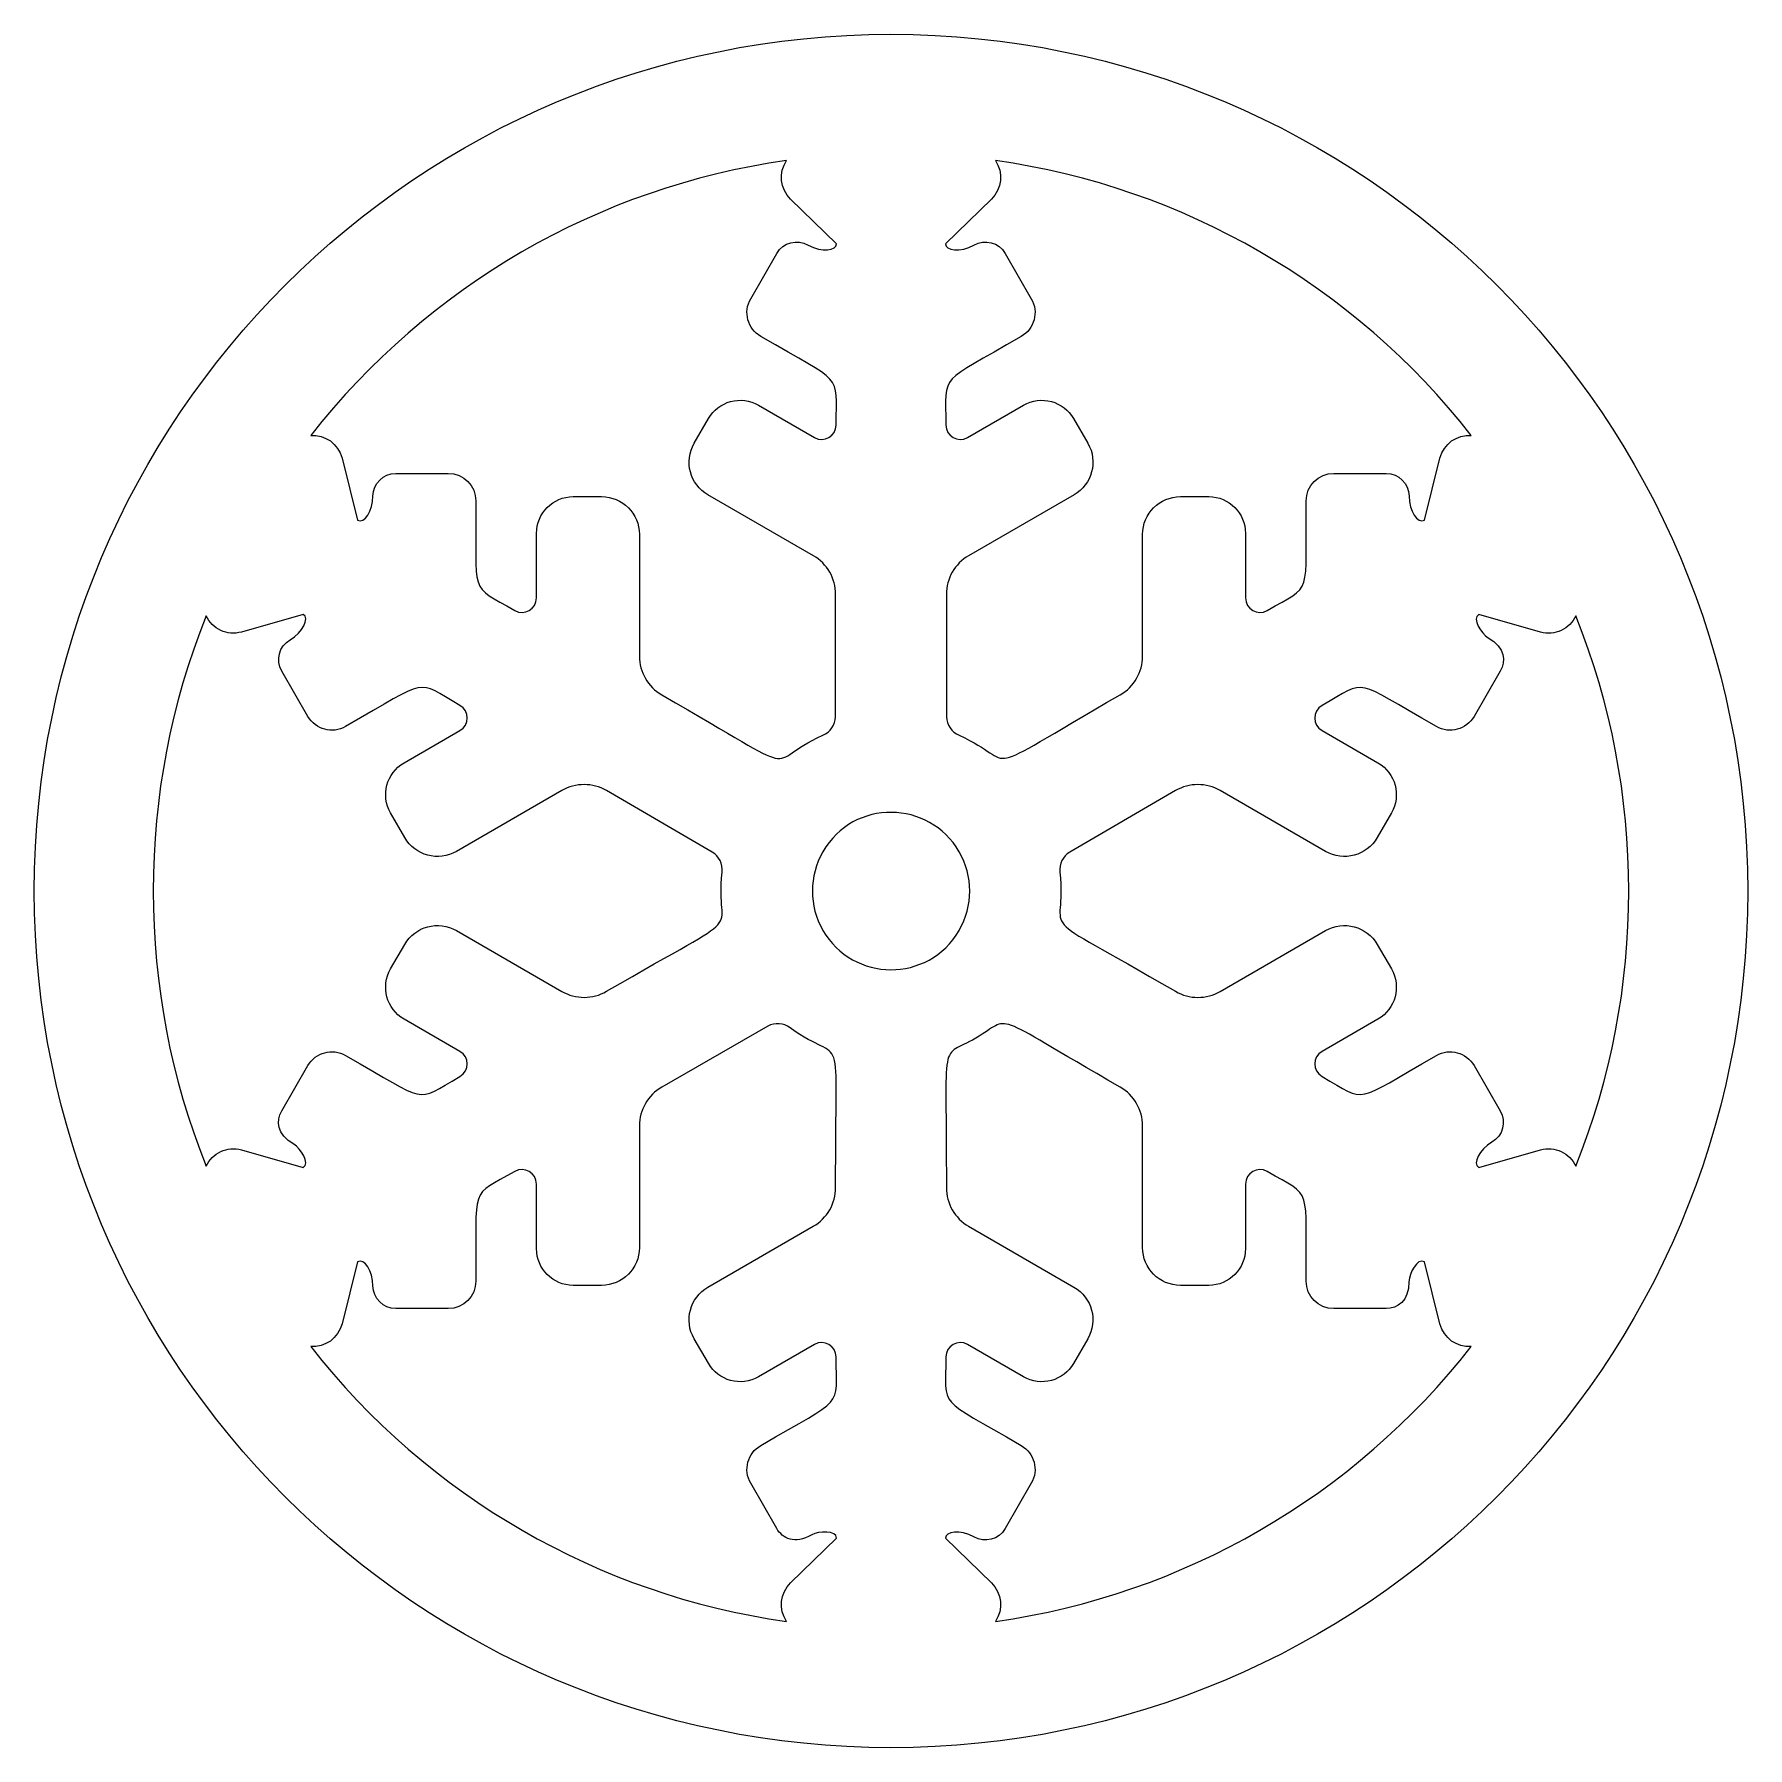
# Model space of a CAD drawing. Header units: inches. Extents: x 0.05 to 4.05, y 0.05 to 4.05.
import ezdxf

# ---------------------------------------------------------------- set-up
doc = ezdxf.new("R2010")
doc.units = ezdxf.units.IN
doc.header["$MEASUREMENT"] = 0
doc.layers.add('_U+0421_U+043B_U+043E_U+0439 1', color=7, linetype='Continuous')

msp = doc.modelspace()

# ---------------------------------------------------------------- linework, layer by layer
at = {"layer": '_U+0421_U+043B_U+043E_U+0439 1', "color": 12, "lineweight": 9, "true_color": 0xe30613}
for points, knots in [([(2.05, 4.05), (0.9454, 4.05), (0.05, 3.1546), (0.05, 2.05), (0.05, 0.9454), (0.9454, 0.05), (2.05, 0.05), (3.1546, 0.05), (4.05, 0.9454), (4.05, 2.05), (4.05, 3.1546), (3.1546, 4.05), (2.05, 4.05)], [0, 0, 0, 0, 1, 1, 1, 2, 2, 2, 3, 3, 3, 4, 4, 4, 4]), ([(1.8062, 3.7551), (1.7875, 3.7273), (1.7907, 3.6892), (1.8157, 3.665), (1.8157, 3.665), (1.9231, 3.561), (1.9231, 3.561), (1.923, 3.5451), (1.8892, 3.5392), (1.8565, 3.558), (1.831, 3.5727), (1.7983, 3.564), (1.7836, 3.5384), (1.7836, 3.5384), (1.7224, 3.4325), (1.7224, 3.4325), (1.7046, 3.4017), (1.7152, 3.3623), (1.746, 3.3444), (1.9411, 3.2303), (1.9222, 3.2625), (1.9219, 3.1378), (1.9218, 3.1119), (1.8937, 3.0957), (1.8712, 3.1087), (1.8712, 3.1087), (1.7407, 3.184), (1.7407, 3.184), (1.6997, 3.2077), (1.6473, 3.1937), (1.6236, 3.1527), (1.6236, 3.1527), (1.5905, 3.0953), (1.5905, 3.0953), (1.5661, 3.0531), (1.5806, 2.9991), (1.6227, 2.9748), (1.6227, 2.9748), (1.8687, 2.8328), (1.8687, 2.8328), (1.901, 2.8141), (1.9209, 2.7795), (1.9208, 2.7422), (1.9208, 2.7422), (1.9201, 2.4568), (1.9201, 2.4568), (1.92, 2.4381), (1.9087, 2.4211), (1.8911, 2.4134), (1.7421, 2.3486), (1.8678, 2.3055), (1.5151, 2.5079), (1.4827, 2.5265), (1.4627, 2.5611), (1.4627, 2.5984), (1.4627, 2.5984), (1.4627, 2.8824), (1.4627, 2.8824), (1.4627, 2.9311), (1.4232, 2.9706), (1.3744, 2.9706), (1.3744, 2.9706), (1.3082, 2.9706), (1.3082, 2.9706), (1.2609, 2.9706), (1.2225, 2.9322), (1.2225, 2.8849), (1.2225, 2.8849), (1.2225, 2.7341), (1.2225, 2.7341), (1.2225, 2.7082), (1.1944, 2.6919), (1.1719, 2.7048), (1.0637, 2.7669), (1.0822, 2.7353), (1.0809, 2.9605), (1.0809, 2.9961), (1.0521, 3.025), (1.0164, 3.025), (1.0164, 3.025), (0.8941, 3.025), (0.8941, 3.025), (0.8646, 3.025), (0.8407, 3.0011), (0.8407, 2.9716), (0.8407, 2.9375), (0.8202, 2.9067), (0.8049, 2.9155), (0.8049, 2.9155), (0.7685, 3.0605), (0.7685, 3.0605), (0.76, 3.0942), (0.7287, 3.1159), (0.6953, 3.1137), (0.9707, 3.463), (1.3648, 3.6929), (1.8062, 3.7551)], [0, 0, 0, 0, 1, 1, 1, 2, 2, 2, 3, 3, 3, 4, 4, 4, 5, 5, 5, 6, 6, 6, 7, 7, 7, 8, 8, 8, 9, 9, 9, 10, 10, 10, 11, 11, 11, 12, 12, 12, 13, 13, 13, 14, 14, 14, 15, 15, 15, 16, 16, 16, 17, 17, 17, 18, 18, 18, 19, 19, 19, 20, 20, 20, 21, 21, 21, 22, 22, 22, 23, 23, 23, 24, 24, 24, 25, 25, 25, 26, 26, 26, 27, 27, 27, 28, 28, 28, 29, 29, 29, 30, 30, 30, 31, 31, 31, 32, 32, 32, 32]), ([(2.2844, 3.665), (2.3093, 3.6892), (2.3125, 3.7273), (2.2938, 3.7551), (2.7346, 3.693), (3.129, 3.4634), (3.4047, 3.1137), (3.3713, 3.1159), (3.34, 3.0941), (3.3315, 3.0605), (3.3315, 3.0605), (3.2951, 2.9154), (3.2951, 2.9154), (3.2798, 2.9067), (3.2593, 2.9375), (3.2593, 2.9716), (3.2593, 3.0011), (3.2354, 3.025), (3.2059, 3.025), (3.2059, 3.025), (3.0836, 3.025), (3.0836, 3.025), (3.048, 3.025), (3.0191, 2.9961), (3.0191, 2.9605), (3.0178, 2.7345), (3.0362, 2.7668), (2.9281, 2.7048), (2.9056, 2.6919), (2.8775, 2.7081), (2.8775, 2.7341), (2.8775, 2.7341), (2.8775, 2.8849), (2.8775, 2.8849), (2.8775, 2.9322), (2.8392, 2.9706), (2.7918, 2.9706), (2.7918, 2.9706), (2.7256, 2.9706), (2.7256, 2.9706), (2.6768, 2.9706), (2.6373, 2.9311), (2.6373, 2.8824), (2.6373, 2.8824), (2.6373, 2.5984), (2.6373, 2.5984), (2.6373, 2.561), (2.6174, 2.5265), (2.5849, 2.5079), (2.2331, 2.306), (2.3568, 2.3489), (2.2089, 2.4134), (2.1914, 2.4211), (2.18, 2.438), (2.1799, 2.4567), (2.1799, 2.4567), (2.1792, 2.7422), (2.1792, 2.7422), (2.1791, 2.7795), (2.199, 2.8141), (2.2313, 2.8328), (2.2313, 2.8328), (2.4773, 2.9748), (2.4773, 2.9748), (2.5195, 2.9991), (2.5339, 3.0531), (2.5096, 3.0953), (2.5096, 3.0953), (2.4764, 3.1527), (2.4764, 3.1527), (2.4528, 3.1936), (2.4003, 3.2077), (2.3593, 3.184), (2.3593, 3.184), (2.2288, 3.1087), (2.2288, 3.1087), (2.2063, 3.0957), (2.1782, 3.1118), (2.1781, 3.1378), (2.1778, 3.2633), (2.1595, 3.2306), (2.354, 3.3444), (2.3849, 3.3622), (2.3954, 3.4017), (2.3776, 3.4325), (2.3776, 3.4325), (2.3165, 3.5384), (2.3165, 3.5384), (2.3017, 3.564), (2.269, 3.5727), (2.2435, 3.558), (2.2116, 3.5396), (2.177, 3.5447), (2.1769, 3.561), (2.1769, 3.561), (2.2844, 3.665), (2.2844, 3.665)], [0, 0, 0, 0, 1, 1, 1, 2, 2, 2, 3, 3, 3, 4, 4, 4, 5, 5, 5, 6, 6, 6, 7, 7, 7, 8, 8, 8, 9, 9, 9, 10, 10, 10, 11, 11, 11, 12, 12, 12, 13, 13, 13, 14, 14, 14, 15, 15, 15, 16, 16, 16, 17, 17, 17, 18, 18, 18, 19, 19, 19, 20, 20, 20, 21, 21, 21, 22, 22, 22, 23, 23, 23, 24, 24, 24, 25, 25, 25, 26, 26, 26, 27, 27, 27, 28, 28, 28, 29, 29, 29, 30, 30, 30, 31, 31, 31, 32, 32, 32, 32]), ([(0.6556, 1.4588), (0.6719, 1.4494), (0.6943, 1.414), (0.6779, 1.4045), (0.6779, 1.4045), (0.5341, 1.4455), (0.5341, 1.4455), (0.5004, 1.4551), (0.4657, 1.4385), (0.4511, 1.4079), (0.2867, 1.8175), (0.2865, 2.2822), (0.4511, 2.6922), (0.4657, 2.6616), (0.5004, 2.645), (0.5341, 2.6546), (0.5341, 2.6546), (0.6779, 2.6956), (0.6779, 2.6956), (0.6932, 2.6867), (0.6766, 2.6534), (0.6473, 2.6364), (0.6217, 2.6217), (0.6129, 2.589), (0.6277, 2.5635), (0.6277, 2.5635), (0.6888, 2.4576), (0.6888, 2.4576), (0.7067, 2.4267), (0.7461, 2.4162), (0.7769, 2.434), (0.9769, 2.5479), (0.9379, 2.5445), (1.0438, 2.483), (1.0663, 2.47), (1.0662, 2.4375), (1.0437, 2.4246), (1.0437, 2.4246), (0.9132, 2.3492), (0.9132, 2.3492), (0.8722, 2.3255), (0.8581, 2.2731), (0.8818, 2.2321), (0.8818, 2.2321), (0.9149, 2.1747), (0.9149, 2.1747), (0.9393, 2.1325), (0.9932, 2.1181), (1.0354, 2.1424), (1.0354, 2.1424), (1.2813, 2.2844), (1.2813, 2.2844), (1.3137, 2.3031), (1.3536, 2.3031), (1.3859, 2.2843), (1.3859, 2.2843), (1.6327, 2.1409), (1.6327, 2.1409), (1.6489, 2.1315), (1.6579, 2.1132), (1.6558, 2.0942), (1.6374, 1.9335), (1.7368, 2.0196), (1.3859, 1.8158), (1.3536, 1.797), (1.3137, 1.797), (1.2814, 1.8157), (1.2814, 1.8157), (1.0354, 1.9577), (1.0354, 1.9577), (0.9932, 1.982), (0.9393, 1.9676), (0.9149, 1.9254), (0.9149, 1.9254), (0.8818, 1.868), (0.8818, 1.868), (0.8581, 1.827), (0.8722, 1.7746), (0.9132, 1.7509), (0.9132, 1.7509), (1.0438, 1.6755), (1.0438, 1.6755), (1.0662, 1.6626), (1.0663, 1.6301), (1.0438, 1.6171), (0.936, 1.5544), (0.9727, 1.5546), (0.7769, 1.6661), (0.7461, 1.6839), (0.7067, 1.6734), (0.6889, 1.6425), (0.6889, 1.6425), (0.6277, 1.5366), (0.6277, 1.5366), (0.6148, 1.5142), (0.6157, 1.4818), (0.6556, 1.4588)], [0, 0, 0, 0, 1, 1, 1, 2, 2, 2, 3, 3, 3, 4, 4, 4, 5, 5, 5, 6, 6, 6, 7, 7, 7, 8, 8, 8, 9, 9, 9, 10, 10, 10, 11, 11, 11, 12, 12, 12, 13, 13, 13, 14, 14, 14, 15, 15, 15, 16, 16, 16, 17, 17, 17, 18, 18, 18, 19, 19, 19, 20, 20, 20, 21, 21, 21, 22, 22, 22, 23, 23, 23, 24, 24, 24, 25, 25, 25, 26, 26, 26, 27, 27, 27, 28, 28, 28, 29, 29, 29, 30, 30, 30, 31, 31, 31, 32, 32, 32, 32]), ([(3.5659, 1.4455), (3.5659, 1.4455), (3.4221, 1.4045), (3.4221, 1.4045), (3.4068, 1.4134), (3.4233, 1.4467), (3.4527, 1.4636), (3.4783, 1.4784), (3.4871, 1.511), (3.4723, 1.5366), (3.4723, 1.5366), (3.4112, 1.6425), (3.4112, 1.6425), (3.3933, 1.6733), (3.3539, 1.6839), (3.3231, 1.6661), (3.1265, 1.5541), (3.1639, 1.5545), (3.0562, 1.6171), (3.0337, 1.6301), (3.0338, 1.6625), (3.0563, 1.6755), (3.0563, 1.6755), (3.1868, 1.7509), (3.1868, 1.7509), (3.2278, 1.7746), (3.2419, 1.827), (3.2182, 1.868), (3.2182, 1.868), (3.1851, 1.9253), (3.1851, 1.9253), (3.1607, 1.9675), (3.1068, 1.982), (3.0646, 1.9576), (3.0646, 1.9576), (2.8187, 1.8156), (2.8187, 1.8156), (2.7863, 1.7969), (2.7464, 1.797), (2.7141, 1.8158), (2.3634, 2.0195), (2.4626, 1.9334), (2.4442, 2.0942), (2.4421, 2.1132), (2.4511, 2.1315), (2.4673, 2.1409), (2.4673, 2.1409), (2.7141, 2.2843), (2.7141, 2.2843), (2.7464, 2.303), (2.7863, 2.3031), (2.8187, 2.2844), (2.8187, 2.2844), (3.0646, 2.1424), (3.0646, 2.1424), (3.1068, 2.118), (3.1608, 2.1325), (3.1851, 2.1747), (3.1851, 2.1747), (3.2182, 2.2321), (3.2182, 2.2321), (3.2419, 2.273), (3.2278, 2.3255), (3.1868, 2.3491), (3.1868, 2.3491), (3.0563, 2.4245), (3.0563, 2.4245), (3.0338, 2.4375), (3.0337, 2.4699), (3.0562, 2.483), (3.1641, 2.5456), (3.1273, 2.5454), (3.3231, 2.4339), (3.3539, 2.4161), (3.3933, 2.4267), (3.4112, 2.4575), (3.4112, 2.4575), (3.4723, 2.5634), (3.4723, 2.5634), (3.4852, 2.5858), (3.4843, 2.6182), (3.4444, 2.6412), (3.4281, 2.6506), (3.4058, 2.686), (3.4221, 2.6955), (3.4221, 2.6955), (3.5659, 2.6545), (3.5659, 2.6545), (3.5996, 2.6449), (3.6343, 2.6615), (3.6489, 2.6921), (3.8134, 2.2825), (3.8135, 1.8178), (3.6489, 1.4078), (3.6343, 1.4385), (3.5996, 1.4551), (3.5659, 1.4455)], [0, 0, 0, 0, 1, 1, 1, 2, 2, 2, 3, 3, 3, 4, 4, 4, 5, 5, 5, 6, 6, 6, 7, 7, 7, 8, 8, 8, 9, 9, 9, 10, 10, 10, 11, 11, 11, 12, 12, 12, 13, 13, 13, 14, 14, 14, 15, 15, 15, 16, 16, 16, 17, 17, 17, 18, 18, 18, 19, 19, 19, 20, 20, 20, 21, 21, 21, 22, 22, 22, 23, 23, 23, 24, 24, 24, 25, 25, 25, 26, 26, 26, 27, 27, 27, 28, 28, 28, 29, 29, 29, 30, 30, 30, 31, 31, 31, 32, 32, 32, 32]), ([(1.891, 1.9581), (1.891, 1.9581), (1.891, 1.9581), (1.891, 1.9582), (1.891, 1.9582), (1.891, 1.9582), (1.891, 1.9582), (1.8582, 2.0152), (1.8583, 2.085), (1.891, 2.1418), (1.891, 2.1418), (1.891, 2.1418), (1.891, 2.1418), (1.891, 2.1418), (1.891, 2.1418), (1.891, 2.1418), (1.963, 2.2661), (2.1393, 2.2624), (2.2091, 2.1418), (2.2091, 2.1418), (2.2091, 2.1418), (2.2091, 2.1418), (2.2091, 2.1418), (2.2091, 2.1418), (2.2091, 2.1418), (2.2419, 2.0848), (2.2418, 2.015), (2.2091, 1.9582), (2.2091, 1.9582), (2.2091, 1.9582), (2.2091, 1.9582), (2.2091, 1.9582), (2.2091, 1.9582), (2.2091, 1.9581), (2.1373, 1.8341), (1.961, 1.8373), (1.891, 1.9581)], [0, 0, 0, 0, 1, 1, 1, 2, 2, 2, 3, 3, 3, 4, 4, 4, 5, 5, 5, 6, 6, 6, 7, 7, 7, 8, 8, 8, 9, 9, 9, 10, 10, 10, 11, 11, 11, 12, 12, 12, 12]), ([(1.8156, 0.435), (1.7907, 0.4108), (1.7875, 0.3728), (1.8062, 0.3449), (1.3654, 0.407), (0.971, 0.6366), (0.6953, 0.9863), (0.7287, 0.9841), (0.76, 1.0059), (0.7685, 1.0396), (0.7685, 1.0396), (0.8049, 1.1846), (0.8049, 1.1846), (0.8201, 1.1934), (0.8407, 1.1625), (0.8407, 1.1285), (0.8407, 1.099), (0.8646, 1.0751), (0.8941, 1.0751), (0.8941, 1.0751), (1.0164, 1.0751), (1.0164, 1.0751), (1.052, 1.0751), (1.0809, 1.1039), (1.0809, 1.1395), (1.0822, 1.3695), (1.0656, 1.3342), (1.1719, 1.3952), (1.1944, 1.4081), (1.2225, 1.3919), (1.2225, 1.3659), (1.2225, 1.3659), (1.2225, 1.2152), (1.2225, 1.2152), (1.2225, 1.1678), (1.2608, 1.1294), (1.3082, 1.1294), (1.3082, 1.1294), (1.3744, 1.1294), (1.3744, 1.1294), (1.4232, 1.1294), (1.4627, 1.1689), (1.4627, 1.2177), (1.4627, 1.2177), (1.4627, 1.5016), (1.4627, 1.5016), (1.4627, 1.539), (1.4826, 1.5735), (1.5151, 1.5921), (1.5151, 1.5921), (1.7626, 1.7342), (1.7626, 1.7342), (1.7788, 1.7435), (1.7992, 1.7422), (1.8146, 1.7308), (1.9454, 1.6342), (1.9197, 1.7633), (1.9208, 1.3579), (1.9209, 1.3205), (1.901, 1.2859), (1.8686, 1.2672), (1.8686, 1.2672), (1.6227, 1.1252), (1.6227, 1.1252), (1.5805, 1.1009), (1.5661, 1.0469), (1.5904, 1.0047), (1.5904, 1.0047), (1.6236, 0.9474), (1.6236, 0.9474), (1.6472, 0.9064), (1.6997, 0.8923), (1.7406, 0.916), (1.7406, 0.916), (1.8712, 0.9914), (1.8712, 0.9914), (1.8937, 1.0043), (1.9218, 0.9882), (1.9219, 0.9622), (1.9222, 0.8396), (1.9444, 0.8717), (1.746, 0.7556), (1.7151, 0.7378), (1.7046, 0.6983), (1.7224, 0.6675), (1.7224, 0.6675), (1.7835, 0.5616), (1.7835, 0.5616), (1.7967, 0.5388), (1.8253, 0.524), (1.8648, 0.5468), (1.8812, 0.5563), (1.923, 0.5579), (1.923, 0.539), (1.923, 0.539), (1.8156, 0.435), (1.8156, 0.435)], [0, 0, 0, 0, 1, 1, 1, 2, 2, 2, 3, 3, 3, 4, 4, 4, 5, 5, 5, 6, 6, 6, 7, 7, 7, 8, 8, 8, 9, 9, 9, 10, 10, 10, 11, 11, 11, 12, 12, 12, 13, 13, 13, 14, 14, 14, 15, 15, 15, 16, 16, 16, 17, 17, 17, 18, 18, 18, 19, 19, 19, 20, 20, 20, 21, 21, 21, 22, 22, 22, 23, 23, 23, 24, 24, 24, 25, 25, 25, 26, 26, 26, 27, 27, 27, 28, 28, 28, 29, 29, 29, 30, 30, 30, 31, 31, 31, 32, 32, 32, 32]), ([(2.2938, 0.3449), (2.3125, 0.3728), (2.3093, 0.4108), (2.2843, 0.435), (2.2843, 0.435), (2.1769, 0.539), (2.1769, 0.539), (2.177, 0.5552), (2.2114, 0.5605), (2.2435, 0.542), (2.269, 0.5273), (2.3017, 0.536), (2.3164, 0.5616), (2.3164, 0.5616), (2.3776, 0.6675), (2.3776, 0.6675), (2.3954, 0.6983), (2.3848, 0.7377), (2.354, 0.7556), (2.1555, 0.8717), (2.1777, 0.8396), (2.1781, 0.9622), (2.1781, 0.9881), (2.2063, 1.0043), (2.2288, 0.9913), (2.2288, 0.9913), (2.3593, 0.916), (2.3593, 0.916), (2.4003, 0.8923), (2.4527, 0.9063), (2.4764, 0.9473), (2.4764, 0.9473), (2.5095, 1.0047), (2.5095, 1.0047), (2.5339, 1.0469), (2.5194, 1.1009), (2.4772, 1.1252), (2.4772, 1.1252), (2.2313, 1.2672), (2.2313, 1.2672), (2.199, 1.2859), (2.1791, 1.3205), (2.1792, 1.3578), (2.1801, 1.7225), (2.1615, 1.6565), (2.2483, 1.7065), (2.336, 1.7572), (2.27, 1.7728), (2.5849, 1.5921), (2.6173, 1.5735), (2.6373, 1.539), (2.6373, 1.5016), (2.6373, 1.5016), (2.6373, 1.2176), (2.6373, 1.2176), (2.6373, 1.1689), (2.6768, 1.1294), (2.7255, 1.1294), (2.7255, 1.1294), (2.7918, 1.1294), (2.7918, 1.1294), (2.8391, 1.1294), (2.8775, 1.1678), (2.8775, 1.2151), (2.8775, 1.2151), (2.8775, 1.3659), (2.8775, 1.3659), (2.8775, 1.3918), (2.9055, 1.4081), (2.9281, 1.3952), (3.0363, 1.3331), (3.0177, 1.3647), (3.0191, 1.1395), (3.0191, 1.1039), (3.0479, 1.075), (3.0835, 1.075), (3.0835, 1.075), (3.2058, 1.075), (3.2058, 1.075), (3.2319, 1.075), (3.2592, 1.0922), (3.2592, 1.138), (3.2592, 1.1569), (3.2787, 1.194), (3.2951, 1.1846), (3.2951, 1.1846), (3.3315, 1.0395), (3.3315, 1.0395), (3.34, 1.0059), (3.3712, 0.9841), (3.4047, 0.9863), (3.1292, 0.6369), (2.735, 0.407), (2.2938, 0.3449)], [0, 0, 0, 0, 1, 1, 1, 2, 2, 2, 3, 3, 3, 4, 4, 4, 5, 5, 5, 6, 6, 6, 7, 7, 7, 8, 8, 8, 9, 9, 9, 10, 10, 10, 11, 11, 11, 12, 12, 12, 13, 13, 13, 14, 14, 14, 15, 15, 15, 16, 16, 16, 17, 17, 17, 18, 18, 18, 19, 19, 19, 20, 20, 20, 21, 21, 21, 22, 22, 22, 23, 23, 23, 24, 24, 24, 25, 25, 25, 26, 26, 26, 27, 27, 27, 28, 28, 28, 29, 29, 29, 30, 30, 30, 31, 31, 31, 31])]:
    msp.add_open_spline(points, degree=3, knots=knots, dxfattribs=at)

doc.saveas('drawing.dxf')
